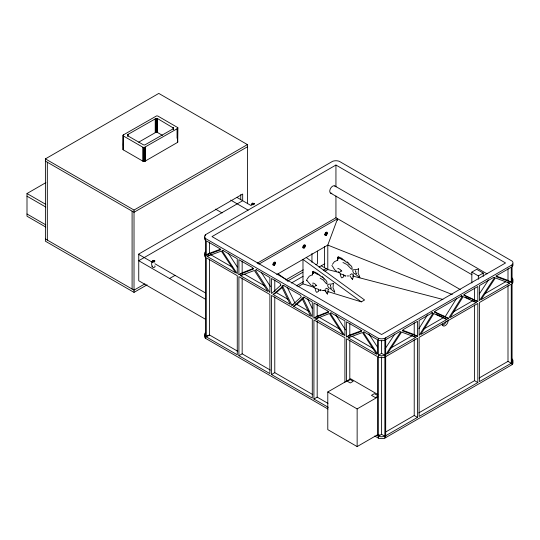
<?xml version="1.0" encoding="UTF-8"?>
<svg xmlns="http://www.w3.org/2000/svg" width="540" height="540" viewBox="0 0 540 540"><rect width="100%" height="100%" fill="white"/><g stroke="black" fill="none" stroke-linecap="round" stroke-linejoin="round"><path stroke-width="0.81" d="M177.849 127.859L177.397 128.588L144.308 147.454L143.026 147.312L123.302 135.925L123.302 134.953L156.593 115.897L157.788 116.012L177.741 127.595L177.599 142.358L145.017 161.197L143.026 161.244L123.262 149.83L123.451 148.75M177.842 141.932L177.64 141.413M352.154 269.393L351.938 267.043L350.622 265.194L350.055 265.316L349.589 263.945L348.833 264.566L348.584 263.068L347.827 262.987L347.956 262.494L347.193 262.73L347.375 261.826L346.147 262.298L345.613 261.056L344.824 261.198L344.453 260.192L343.96 260.51L343.481 259.517L342.934 260.05L342.441 259.652L342.238 258.64L342.029 259.51L341.557 259.349L340.949 257.742L340.612 258.863L339.896 257.398L339.35 258.457L338.728 256.696L338.634 258.896L337.959 256.885L338.175 258.768L337.817 259.051L337.52 257.58L337.75 260.53M258.829 264.175L337.574 218.714L327.787 245.086L327.787 269.561L324.911 271.215M152.118 261.34C154.076 258.464 156.816 262.703 152.746 262.049C151.443 259.497 150.991 267.584 153.09 267.455C153.907 267.678 155.858 266.807 154.818 265.903M152.118 266.679L152.672 266.031M307.3 278.856L309.305 276.19L312.242 274.826M332.417 264.35L334.422 261.691L337.358 260.327M418.885 328.725L427.552 314.827M432.979 313.24L419.114 335.468L419.114 320.402L432.162 312.869L432.979 313.24L431.676 312.485M434.268 311.722L445.21 316.636L456.476 298.573M462.335 296.291L461.518 295.92L435.422 310.986L434.612 312.296L448.47 318.519L462.335 296.291L461.032 295.535M385.162 348.705L394.767 334.071M385.682 354.773L400.768 331.769L399.951 331.466L385.682 339.707M479.399 293.868L488.538 279.929M379.809 434.808L378.344 436.219L376.711 435.281M127.757 134.568L127.386 135.122L127.703 135.743L143.424 144.821L144.747 144.977L172.969 128.918L173.522 128.108L157.478 118.55L156.155 118.395L127.926 134.453L127.757 136.208M281.711 286.801L290.277 304.398L273.152 294.509L283.021 286.045M282.528 286.065L283.345 285.329L300.469 295.218L301.286 296.892L291.904 305.336L282.528 286.065L283.831 285.309M273.152 294.509L276.413 292.626L281.914 287.672M302.096 298.566L310.662 316.17L293.537 306.281L302.096 298.566L304.054 297.439M302.913 297.837L303.73 297.101L312.296 302.042L312.296 317.108L302.913 297.837L304.223 297.081M293.537 306.281L296.798 304.398L302.913 298.89M325.019 289.386L326.653 288.232L328.712 289.555L328.043 290.129L328.037 292.559L327.017 292.801L327.483 294.172L324.722 290.304M350.136 274.887L351.769 273.733L353.822 275.056L353.16 275.63L353.153 278.06L352.127 278.296L352.6 279.673L349.839 275.805M177.397 138.071L177.066 138.26L177.066 128.776M147.109 284.816L134.021 292.37L45.394 241.198L45.394 158.882L158.78 93.42L247.408 144.592L247.408 203.749M45.785 227.07L27 216.223L27 193.536L45.9 182.621M138.713 142.162L155.675 132.435L157.478 132.482L162.479 135.371M45.394 158.882L134.021 210.053L247.408 144.592M247.408 146.812L134.021 212.281L45.394 161.109M152.456 261.927L154.818 260.564M328.016 409.043L205.47 338.297L205.47 238.484A6.23 3.598 0 0 1 205.47 234.718L332.681 161.278A6.23 3.598 0 0 1 339.201 161.278L512.075 261.083A6.23 3.598 0 0 1 512.075 264.85L512.075 364.662L384.865 438.102A6.23 3.598 0 0 1 378.344 438.102L374.699 435.996M335.941 165.044L211.991 236.601L381.605 334.53L505.555 262.966L335.941 165.044L335.941 186.8M144.929 283.851L134.021 290.142L45.394 238.977M206.773 254.684L208.73 253.55M206.287 255.13L220.556 249.851L219.74 248.609L206.287 240.84L206.287 255.13L209.547 253.247L220.813 249.082M207.097 256.379L221.373 251.093L235.643 272.855L207.097 256.379L209.054 255.245M169.574 278.519L175.034 275.366M257.195 263.237L335.941 217.769L460.269 289.555M238.903 274.738L253.415 269.001L252.437 267.489L238.903 259.673L238.903 274.738L242.163 272.855L253.625 268.326M240.53 275.677L254.374 270.486L267.935 291.499L240.53 275.677L242.487 274.55M272.93 264.506L275.542 263M302.805 247.259L305.417 245.754M324.783 234.569L327.389 233.064M276.737 274.556L327.787 245.086L452.304 294.543M285.788 279.909L303.23 269.838M287.604 281.084L302.873 272.268M315.954 264.715L317.405 263.878L317.405 251.134M291.425 283.021L303.068 276.298M319.079 267.05L324.797 263.75M296.278 285.869L303.568 281.657M323.237 270.304L326.153 268.616M297.992 286.76L302.981 283.878L314.172 287.327M291.904 305.336L293.213 304.587M238.903 355.712L269.892 373.606L269.892 294.509L238.903 276.622L238.903 355.712L242.163 353.835L270.27 370.055M313.922 318.053L328.603 312.255L327.787 310.986L313.922 302.987L313.922 318.053L317.183 316.17L328.772 311.587M315.556 318.992L329.413 313.517L343.278 334.996L315.556 318.992L318.816 317.108L339.977 329.326M327.753 291.519L361.314 301.86L364.574 299.977L306.248 257.526M271.519 374.544L312.296 398.088L312.296 318.992L271.519 295.454L271.519 374.544L274.779 372.661L312.64 394.524M346.538 336.879L361.625 331.297L360.815 330.055L346.538 321.813L346.538 336.879L349.805 334.996L361.874 330.534M348.172 337.824L362.441 332.539L376.711 354.301L348.172 337.824L350.129 336.697M471.832 283.014L471.832 272.133L476.726 269.305L483.246 273.071L483.246 276.372M471.832 272.133L478.352 275.9L483.246 273.071M205.47 238.484L378.344 338.297A6.23 3.598 0 0 0 384.865 338.297L512.075 264.85M381.605 353.363L378.344 355.246A6.23 3.598 0 0 0 384.865 355.246L381.605 353.363L381.605 340.808M390.474 348.239L412.594 335.468M423.286 329.299L443.583 317.581L436.671 314.476M453.364 311.931L472.939 300.632L476.199 302.515L450.104 317.581L463.151 296.656L476.199 302.515M484.961 293.686L505.656 281.738M415.854 337.351L387.315 353.828L401.585 332.073L415.854 337.351L413.897 336.224M446.843 319.464L420.748 334.53L433.796 313.605L446.843 319.464L444.231 317.959M509.632 283.21L481.093 299.687L495.362 277.931L509.632 283.21L507.674 282.082M385.682 356.656L417.488 338.297L417.488 417.386L385.682 435.753M344.912 382.421L344.912 337.824L313.922 319.937L313.922 399.026L317.183 397.143L327.996 403.387M378.02 434.525L357.143 446.58L327.787 429.631L327.787 391.966L350.615 378.783L377.825 394.49M377.73 396.238L375.381 397.589L371.466 395.334L374.402 393.64L377.669 395.523M327.787 391.966L357.143 408.915L377.831 396.968M381.605 434.336L378.344 436.219A6.23 3.598 0 0 0 384.865 436.219L381.605 434.336L381.605 356.927M385.31 432.196L414.221 415.503L417.488 417.386M418.757 412.891L474.565 380.666L477.826 382.55L477.826 303.453L419.114 337.351L419.114 416.448L477.826 382.55M479.088 378.054L507.998 361.361L511.265 363.245L511.265 284.155L479.459 302.515L479.459 381.611L511.265 363.245M306.97 280.051L306.551 280.193L307.017 279.841M206.827 335.941L209.547 335.003L237.647 351.223M252.605 203.148C247.637 206.375 258.755 204.012 252.605 203.148L253.091 204.788M331.756 265.687C332.12 264.377 334.132 270.655 336.488 271.127M251.343 204.282L254.354 203.654M337.716 268.677L338.452 268.542L340.153 269.5L341.834 271.161L340.652 271.046L339.269 272.903L338.243 271.654M312.599 283.176L313.335 283.048L315.036 284L316.717 285.66L315.536 285.545L314.152 287.401L312.606 285.532L312.964 285.566L312.916 284.769M306.585 280.193L311.371 285.626M348.759 275.954L347.011 275.954M323.642 290.459L321.901 290.453M339.748 272.666L327.787 269.561L321.26 265.795M352.633 276.007L442.921 299.444M323.757 290.284L326.153 291.026M495.929 275.92L507.998 280.388L511.265 282.272L511.265 267.206L496.989 275.441L496.179 276.689L511.265 282.272M402.908 330.338L414.221 334.53L417.488 336.413L417.488 321.347L403.218 329.582L402.401 330.831L417.488 336.413M463.624 294.773L477.826 301.57L477.826 286.504L464.778 294.037L463.968 295.346L477.826 301.57M465.264 297.182L469.868 299.255M342.947 262.481L346.397 264.256M320.132 278.168L323.197 280.01L326.295 283.635L327.038 283.892L326.822 281.543L325.505 279.7L324.938 279.815L324.473 278.444L323.716 279.072L323.474 277.567L322.711 277.493L322.846 276.993L322.076 277.229L322.259 276.325L321.03 276.797L320.497 275.555L319.707 275.697L319.343 274.691L318.843 275.009L318.364 274.016L317.817 274.55L317.324 274.151L317.122 273.139L316.913 274.016L316.44 273.854L315.832 272.241L315.495 273.368L314.779 271.904L314.233 272.963L313.619 271.195L313.517 273.402L312.849 271.384L313.058 273.267L312.701 273.55L312.404 272.079L312.633 275.029M334.753 185.929L487.046 273.854M330.601 193.118L471.967 274.732M445.21 316.636L448.47 318.519M237.134 197.505L251.39 205.74M230.695 200.09L248.11 210.148M215.534 209.135L222.109 212.929M210.364 254.495L232.484 267.266M244.519 274.212L264.701 285.869M276.413 292.626L287.827 299.221M296.798 304.398L308.927 311.398M352.148 336.353L373.552 348.712M152.672 260.692L154.595 261.806M138.395 254.219L152.806 262.535M154.96 263.776L205.254 292.815M27 193.536L45.785 204.376M27 196.202L45.785 207.05M205.558 299.288L138.746 260.719L242.683 200.711L242.683 194.035L138.746 254.043L138.746 280.746L205.49 319.275M27 214.002L45.785 224.849M313.922 399.026L328.334 407.349M343.589 275.049L345.573 276.244L345.701 275.576M318.472 289.548L320.456 290.75L320.591 290.081L321.104 290.041L320.544 289.521M346.97 264.553L351.412 269.136M123.302 145.409L123.572 136.08M361.314 301.86L302.981 259.409L302.981 283.878M278.046 273.807L288.218 281.212M368.82 333.869L377.568 347.2M228.191 253.091L237.33 267.03M335.718 314.759L345.506 329.92M261.347 272.457L270.425 286.524M307.618 298.917L312.309 308.556M287.233 287.145L295.171 303.453M355.732 270.952C355.205 269.237 356.468 275.474 356.272 273.604M330.622 285.451C330.102 283.723 331.344 289.973 331.155 288.103M507.998 268.67L507.998 280.388M507.998 285.633L507.998 361.361M478.352 275.9L478.352 279.248M474.565 287.969L474.565 299.687M474.565 304.938L474.565 380.666M414.221 322.812L414.221 334.53M414.221 339.775L414.221 415.503M385.682 337.824L385.682 437.636M384.865 338.297L384.865 438.102M378.344 338.297L378.344 438.102M377.527 435.753L377.527 356.656L346.538 338.762L346.538 381.679M357.143 408.915L357.143 446.58M349.805 323.278L349.805 334.996M349.805 340.247L349.805 378.952M337.574 218.714L337.574 220.388M335.941 196.007L335.941 217.769M326.086 232.315L326.086 235.325M324.526 246.47L324.526 267.678M317.183 304.452L317.183 316.17M317.183 321.415L317.183 397.143M311.951 253.476L311.951 262.373M304.108 244.998L304.108 248.015M274.779 279.97L274.779 291.688M274.779 296.933L274.779 372.661M274.239 262.244L274.239 265.262M242.163 261.137L242.163 272.855M242.163 278.1L242.163 353.835M240.759 194.596L240.759 199.597M209.547 242.318L209.547 253.247M209.547 259.268L209.547 335.003L206.287 336.886L206.287 257.789L237.269 275.677L237.269 354.773L205.47 336.413A6.23 3.598 0 0 1 205.47 332.647M205.47 234.718L205.47 235.973M177.741 127.595L177.714 142.216M177.599 127.447L177.599 142.358M177.451 128.554L177.451 142.486M173.495 127.973L173.495 129.614M173.326 127.737L173.428 129.492M173.198 127.629L173.198 129.269M157.478 118.55L157.478 132.482M157.295 118.476L157.295 132.408M157.093 118.422L157.093 132.354M156.877 118.382L156.877 132.314M156.641 118.368L156.641 132.3M156.398 118.368L156.398 132.3M156.155 118.395L156.155 132.327M155.911 118.442L155.911 132.374M155.675 118.503L155.675 132.435M155.446 118.584L155.446 132.516M155.237 118.685L155.237 132.617M145.186 147.184L145.186 161.116M145.017 147.265L145.017 161.197M144.794 147.346L144.794 161.278M144.558 147.406L144.558 161.339M144.308 147.454L144.308 161.386M144.065 147.481L144.065 161.413M143.822 147.481L143.822 161.413M143.593 147.467L143.593 161.399M143.37 147.427L143.37 161.359M143.168 147.373L143.168 161.305M143.026 147.312L143.026 161.244M134.021 210.053L134.021 292.37M132.097 211.167L132.097 289.035M127.926 134.453L127.926 136.087M123.302 134.953L123.262 149.83M123.188 135.088L123.154 149.715M123.107 135.23L123.086 149.587M47.324 162.223L47.324 240.091M331.918 193.239A4.151 2.396 -60 0 1 330.352 188.804A4.151 2.396 -60 0 1 335.219 186.361M384.865 340.18A6.23 3.598 0 0 1 378.344 340.18M205.47 240.368A6.23 3.598 0 0 1 204.964 237.195M205.47 255.434A6.23 3.598 0 0 1 205.47 251.667M205.47 257.317A6.23 3.598 0 0 1 204.964 254.144M205.47 338.297A6.23 3.598 0 0 1 204.964 335.117M384.865 357.129A6.23 3.598 0 0 1 378.344 357.129M512.075 278.033A6.23 3.598 0 0 1 512.075 281.799M512.075 359.012A6.23 3.598 0 0 1 512.075 362.779M512.764 361.8A6.23 3.598 0 0 1 512.075 364.662M512.764 263.871A6.23 3.598 0 0 1 512.075 266.733M512.764 280.82A6.23 3.598 0 0 1 512.075 283.682M448.045 319.775A4.151 2.396 -60 0 1 445.595 325.424A4.151 2.396 -60 0 1 442.274 323.98M446.121 321.57A4.151 2.396 -60 0 1 442.112 325.127M314.996 288.238L315.9 291.371L316.71 292.41L318.539 291.303L318.776 289.393L314.996 288.238M340.112 273.74L341.017 276.872L341.827 277.911L343.656 276.804L343.886 274.894L340.112 273.74M333.403 283.304L333.005 287.901A9.254 4.799 63.2 0 1 334.78 292.268L329.765 288.198L328.55 287.786C325.566 282.062 330.5 285.444 333.403 283.304M358.519 268.805L358.121 273.402A9.254 4.799 63.2 0 1 359.897 277.769L354.881 273.699L353.666 273.281C350.683 267.557 355.617 270.938 358.519 268.805M494.546 277.627L479.459 300.632L479.459 285.566L493.729 277.324L494.546 277.627M280.894 285.12L271.519 293.571L271.519 278.505L280.084 283.446L280.894 285.12M350.278 379.586L347.342 381.281L350.278 382.975L353.214 381.281L350.278 379.586M331.047 312.869L330.23 313.193L344.912 335.941L344.912 320.875L331.047 312.869M256.351 269.744L255.366 270.115L269.892 292.626L269.892 277.56L256.351 269.744M223 250.493L222.183 250.79L237.269 273.793L237.269 258.728L223 250.493M364.075 331.938L363.258 332.242L377.527 353.997L377.527 339.707L364.075 331.938M274.577 265.012A1.843 1.067 -60 0 0 275.157 262.156A1.843 1.067 -60 0 0 272.977 264.094A1.843 1.067 -60 0 0 274.577 265.012M304.445 247.766A1.843 1.067 -60 0 0 305.033 244.91A1.843 1.067 -60 0 0 302.852 246.841A1.843 1.067 -60 0 0 304.445 247.766M326.423 235.082A1.843 1.067 -60 0 0 327.011 232.22A1.843 1.067 -60 0 0 324.824 234.157A1.843 1.067 -60 0 0 326.423 235.082"/></g></svg>
